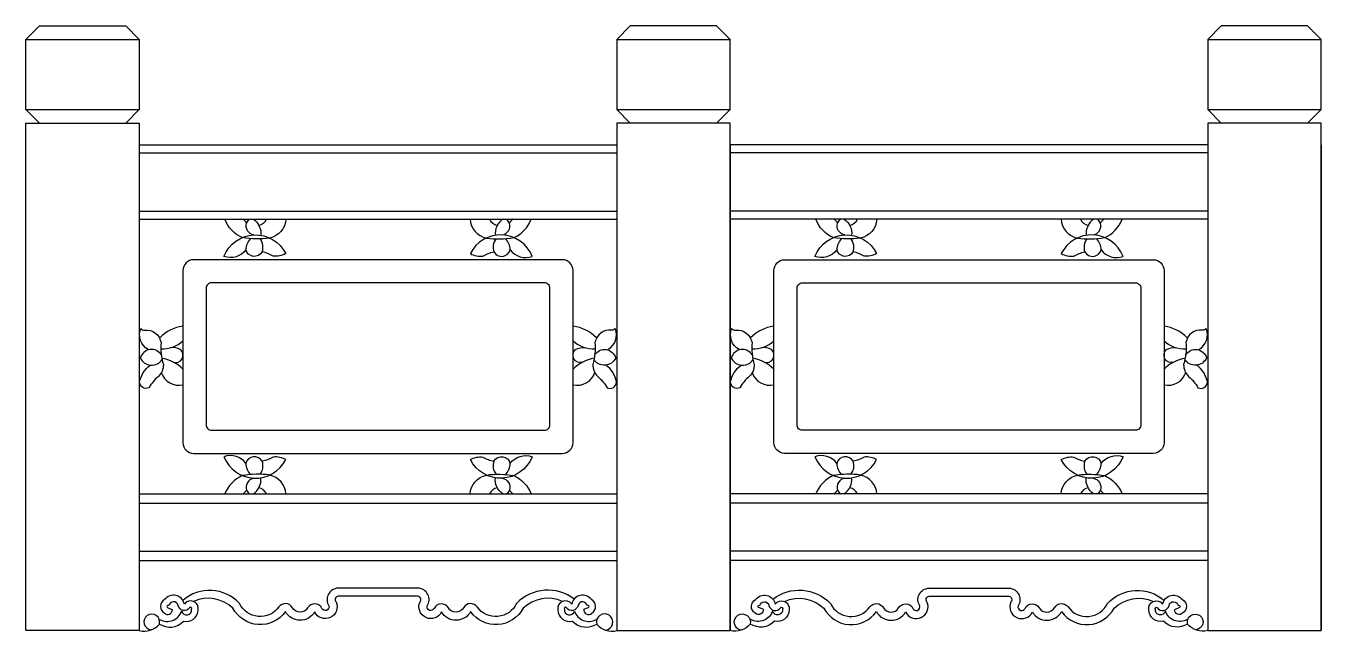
# Model space of a CAD drawing. Extents: x 2955 to 5355, y 5456 to 6577.
import ezdxf

# ---------------------------------------------------------------- set-up
doc = ezdxf.new("R2010")
doc.units = 0
doc.header["$LTSCALE"] = 0.85
doc.header["$MEASUREMENT"] = 0
for name, color, linetype in [('3', 3, 'CONTINUOUS'), ('4', 4, 'CONTINUOUS'), ('7', 7, 'CONTINUOUS')]:
    doc.layers.add(name, color=color, linetype=linetype)

msp = doc.modelspace()

# ---------------------------------------------------------------- linework, layer by layer
at = {"layer": '3'}
for p, q in [((3165.2, 6341.6), (4050.2, 6341.6)), ((5145.2, 6341.6), (4260.2, 6341.6)), ((3165.2, 6233.6), (4050.2, 6233.6)), ((5145.2, 6233.6), (4260.2, 6233.6)), ((3165.2, 5692.6), (4050.2, 5692.6)), ((5145.2, 5692.6), (4260.2, 5692.6)), ((3165.2, 5603.6), (4050.2, 5603.6)), ((5145.2, 5603.6), (4260.2, 5603.6)), ((3217.7, 5499.3), (3226.6, 5495)), ((3989, 5496.4), (3997.7, 5499.3)), ((4321.5, 5496.4), (4312.7, 5499.3)), ((5092.7, 5499.3), (5083.8, 5495))]:
    msp.add_line(p, q, dxfattribs=at)
for points in [[(3436.9, 6218.6, -0.343636), (3406.9, 6183.7, -0.078095), (3356.2, 6184.5, -0.201466), (3324, 6218.6, -0.201466)], [(3377.7, 6189.4, -0.442657), (3363.9, 6211.2, -0.069857), (3369.4, 6218.6)], [(3376.2, 6218.6, -0.144964), (3387.7, 6205.3, -0.155097), (3390.3, 6188.7, -0.155097)], [(3778.5, 6218.6, 0.343636), (3808.6, 6183.7, 0.078095), (3859.2, 6184.5, 0.201466), (3891.4, 6218.6, 0.201466)], [(3839.3, 6218.6, 0.144964), (3827.7, 6205.3, 0.155097), (3825.1, 6188.7, 0.155097)], [(3837.7, 6189.4, 0.442657), (3851.5, 6211.2, 0.069857), (3846, 6218.6)], [(4531.9, 6218.6, -0.343636), (4501.9, 6183.7, -0.078095), (4451.2, 6184.5, -0.201466), (4419, 6218.6, -0.201466)], [(4472.7, 6189.4, -0.442657), (4458.9, 6211.2, -0.069857), (4464.4, 6218.6)], [(4471.2, 6218.6, -0.144964), (4482.7, 6205.3, -0.155097), (4485.3, 6188.7, -0.155097)], [(4873.5, 6218.6, 0.343636), (4903.6, 6183.7, 0.078095), (4954.2, 6184.5, 0.201466), (4986.4, 6218.6, 0.201466)], [(4934.3, 6218.6, 0.144964), (4922.7, 6205.3, 0.155097), (4920.1, 6188.7, 0.155097)], [(4932.7, 6189.4, 0.442657), (4946.5, 6211.2, 0.069857), (4941, 6218.6)], [(3362.8, 6161.9, -0.332528), (3322.2, 6149.7, -0.648525), (3436.6, 6154.8, -0.151567), (3413.5, 6150.2, 0.081472), (3393.1, 6158, -0.671665), (3362.8, 6161.9)], [(3852.7, 6161.9, 0.332528), (3893.3, 6149.7, 0.648525), (3778.8, 6154.8, 0.151567), (3802, 6150.2, -0.081472), (3822.3, 6158, 0.671665), (3852.7, 6161.9)], [(4457.8, 6161.9, -0.332528), (4417.2, 6149.7, -0.648525), (4531.6, 6154.8, -0.151567), (4508.5, 6150.2, 0.081472), (4488.1, 6158, -0.671665), (4457.8, 6161.9)], [(4947.7, 6161.9, 0.332528), (4988.3, 6149.7, 0.648525), (4873.8, 6154.8, 0.151567), (4897, 6150.2, -0.081472), (4917.3, 6158, 0.671665), (4947.7, 6161.9)], [(3181.6, 5977, -0.369559), (3168, 6016.4, 0.314909), (3175.4, 6013.2, -0.392904), (3205.7, 5990.2, 0.094556), (3210, 5949.4, -0.20002), (3200.7, 5927.1, 0.095654), (3183.4, 5906.4, -0.569663), (3165.9, 5917, -0.193162), (3185.6, 5948.2)], [(4033.8, 5977, 0.369559), (4047.4, 6016.4, -0.314909), (4040.1, 6013.2, 0.392904), (4009.7, 5990.2, -0.094556), (4005.5, 5949.4, 0.20002), (4014.8, 5927.1, -0.095654), (4032, 5906.4, 0.569663), (4049.5, 5917, 0.193162), (4029.9, 5948.2)], [(4276.6, 5977, -0.369559), (4263, 6016.4, 0.314909), (4270.4, 6013.2, -0.392904), (4300.7, 5990.2, 0.094556), (4305, 5949.4, -0.20002), (4295.7, 5927.1, 0.095654), (4278.4, 5906.4, -0.569663), (4260.9, 5917, -0.193162), (4280.6, 5948.2)], [(5128.8, 5977, 0.369559), (5142.4, 6016.4, -0.314909), (5135.1, 6013.2, 0.392904), (5104.7, 5990.2, -0.094556), (5100.5, 5949.4, 0.20002), (5109.8, 5927.1, -0.095654), (5127, 5906.4, 0.569663), (5144.5, 5917, 0.193162), (5124.9, 5948.2)], [(3206.2, 5967.2, 0.647962), (3167.3, 5961.6, 0.597523), (3208, 5958.9, 0.597523)], [(3228.3, 5953.8, 0.817574), (3241.7, 5977.4, 0.169041), (3223.2, 5980.3)], [(3987.1, 5953.8, -0.817574), (3973.7, 5977.4, -0.169041), (3992.2, 5980.3)], [(4009.2, 5967.2, -0.647962), (4048.1, 5961.6, -0.597523), (4007.4, 5958.9, -0.597523)], [(4301.2, 5967.2, 0.647962), (4262.3, 5961.6, 0.597523), (4303, 5958.9, 0.597523)], [(4323.3, 5953.8, 0.817574), (4336.7, 5977.4, 0.169041), (4318.2, 5980.3)], [(5082.1, 5953.8, -0.817574), (5068.7, 5977.4, -0.169041), (5087.2, 5980.3)], [(5104.2, 5967.2, -0.647962), (5143.1, 5961.6, -0.597523), (5102.4, 5958.9, -0.597523)], [(3362.8, 5766.3, 0.332528), (3322.2, 5778.5, 0.648525), (3436.6, 5773.4, 0.151567), (3413.5, 5778, -0.081472), (3393.1, 5770.2, 0.671665), (3362.8, 5766.3)], [(3852.7, 5766.3, -0.332528), (3893.3, 5778.5, -0.648525), (3778.8, 5773.4, -0.151567), (3802, 5778, 0.081472), (3822.3, 5770.2, -0.671665), (3852.7, 5766.3)], [(4457.8, 5766.3, 0.332528), (4417.2, 5778.5, 0.648525), (4531.6, 5773.4, 0.151567), (4508.5, 5778, -0.081472), (4488.1, 5770.2, 0.671665), (4457.8, 5766.3)], [(4947.7, 5766.3, -0.332528), (4988.3, 5778.5, -0.648525), (4873.8, 5773.4, -0.151567), (4897, 5778, 0.081472), (4917.3, 5770.2, -0.671665), (4947.7, 5766.3)], [(3436.9, 5709.6, 0.343636), (3406.9, 5744.6, 0.078095), (3356.2, 5743.7, 0.201466), (3324, 5709.6, 0.201466)], [(3377.7, 5738.9, 0.442657), (3363.9, 5717, 0.069857), (3369.4, 5709.6)], [(3376.2, 5709.6, 0.144964), (3387.7, 5723, 0.155097), (3390.3, 5739.6, 0.155097)], [(3778.5, 5709.6, -0.343636), (3808.6, 5744.6, -0.078095), (3859.2, 5743.7, -0.201466), (3891.4, 5709.6, -0.201466)], [(3839.3, 5709.6, -0.144964), (3827.7, 5723, -0.155097), (3825.1, 5739.6, -0.155097)], [(3837.7, 5738.9, -0.442657), (3851.5, 5717, -0.069857), (3846, 5709.6)], [(4531.9, 5709.6, 0.343636), (4501.9, 5744.6, 0.078095), (4451.2, 5743.7, 0.201466), (4419, 5709.6, 0.201466)], [(4472.7, 5738.9, 0.442657), (4458.9, 5717, 0.069857), (4464.4, 5709.6)], [(4471.2, 5709.6, 0.144964), (4482.7, 5723, 0.155097), (4485.3, 5739.6, 0.155097)], [(4873.5, 5709.6, -0.343636), (4903.6, 5744.6, -0.078095), (4954.2, 5743.7, -0.201466), (4986.4, 5709.6, -0.201466)], [(4934.3, 5709.6, -0.144964), (4922.7, 5723, -0.155097), (4920.1, 5739.6, -0.155097)], [(4932.7, 5738.9, -0.442657), (4946.5, 5717, -0.069857), (4941, 5709.6)], [(3971.3, 5515, 0.377126), (3864.5, 5507, -0.57326), (3791.5, 5500.3, 0.549442), (3766.2, 5498.9, -0.579034), (3738.1, 5498.6, 0.599304), (3711.7, 5497.5, -0.904658), (3698.7, 5502.2, 0.586407), (3681.8, 5535.1), (3533.7, 5535.1, 0.586407), (3516.7, 5502.2, -0.904658), (3503.8, 5497.5, 0.599304), (3477.3, 5498.6, -0.579034), (3449.2, 5498.9, 0.549442), (3423.9, 5500.3, -0.57326), (3351, 5507, 0.4008), (3246.1, 5512.5, 0.273051)], [(4339.2, 5515, -0.377126), (4446, 5507, 0.57326), (4518.9, 5500.3, -0.549442), (4544.2, 5498.9, 0.579034), (4572.3, 5498.6, -0.599304), (4598.8, 5497.5, 0.904658), (4611.7, 5502.2, -0.586407), (4628.7, 5535.1), (4776.8, 5535.1, -0.586407), (4793.7, 5502.2, 0.904658), (4806.7, 5497.5, -0.599304), (4833.1, 5498.6, 0.579034), (4861.2, 5498.9, -0.549442), (4886.5, 5500.3, 0.57326), (4959.5, 5507, -0.4008), (5064.4, 5512.5, -0.273051)], [(3203.3, 5477.1, 0.476676), (3243.8, 5492.8, 0.9747), (3262.3, 5496.3, 0.992047), (3258.6, 5498.8, -0.656411), (3237.1, 5503.2, 0.832146), (3220.3, 5502.8, 1.113473), (3217.7, 5499.3, 1.113473)], [(3997.7, 5499.3, 1.113473), (3995.1, 5502.8, 0.832146), (3978.4, 5503.2, -0.656411), (3956.8, 5498.8, 0.992047), (3953.2, 5496.3, 0.9747), (3971.7, 5492.8, 0.476676), (4012.1, 5477.1, 0.528293)], [(4312.7, 5499.3, -1.113473), (4315.3, 5502.8, -0.832146), (4332.1, 5503.2, 0.656411), (4353.6, 5498.8, -0.992047), (4357.3, 5496.3, -0.9747), (4338.8, 5492.8, -0.476676), (4298.3, 5477.1, -0.528293)], [(5107.1, 5477.1, -0.476676), (5066.7, 5492.8, -0.9747), (5048.2, 5496.3, -0.992047), (5051.8, 5498.8, 0.656411), (5073.4, 5503.2, -0.832146), (5090.1, 5502.8, -1.113473), (5092.7, 5499.3, -1.113473)]]:
    msp.add_lwpolyline(points, format="xyb", dxfattribs=at)
for points in [[(3299.2, 5827.6), (3916.2, 5827.6, 0.414214), (3926.2, 5837.6), (3926.2, 6090.6, 0.414214), (3916.2, 6100.6), (3299.2, 6100.6, 0.414214), (3289.2, 6090.6), (3289.2, 5837.6, 0.414214)], [(5011.2, 5827.6), (4394.2, 5827.6, -0.414214), (4384.2, 5837.6), (4384.2, 6090.6, -0.414214), (4394.2, 6100.6), (5011.2, 6100.6, -0.414214), (5021.2, 6090.6), (5021.2, 5837.6, -0.414214)]]:
    msp.add_lwpolyline(points, format="xyb", close=True, dxfattribs=at)
for centre, radius, start, end in [((3349.6, 6204.9), 15.6, 23.9771, 61.5612), ((3382.2, 6227.4), 20.8, 282.766, 334.9576), ((3833.2, 6227.4), 20.8, 205.0424, 257.234), ((3865.8, 6204.9), 15.6, 118.4388, 156.0229), ((4444.6, 6204.9), 15.6, 23.9771, 61.5612), ((4477.2, 6227.4), 20.8, 282.766, 334.9576), ((4928.2, 6227.4), 20.8, 205.0424, 257.234), ((4960.8, 6204.9), 15.6, 118.4388, 156.0229), ((3394.7, 6160.7), 32, 136.7912, 177.8225), ((3369, 6166.4), 25.5, 340.7284, 38.0775), ((3846.4, 6166.4), 25.5, 141.9225, 199.2716), ((3820.7, 6160.7), 32, 2.1775, 43.2088), ((4489.7, 6160.7), 32, 136.7912, 177.8225), ((4464, 6166.4), 25.5, 340.7284, 38.0775), ((4941.4, 6166.4), 25.5, 141.9225, 199.2716), ((4915.7, 6160.7), 32, 2.1775, 43.2088), ((3254.6, 5948.8), 71.9, 96.7218, 135.768), ((3960.8, 5948.8), 71.9, 44.232, 83.2782), ((4349.6, 5948.8), 71.9, 96.7218, 135.768), ((5055.8, 5948.8), 71.9, 44.232, 83.2782), ((3209.3, 6032.6), 54.1, 265.867, 313.0452), ((4006.2, 6032.6), 54.1, 226.9548, 274.133), ((4304.3, 6032.6), 54.1, 265.867, 313.0452), ((5101.2, 6032.6), 54.1, 226.9548, 274.133), ((3195.6, 5891), 70.8, 44.4068, 80.5993), ((4019.8, 5891), 70.8, 99.4007, 135.5932), ((4290.6, 5891), 70.8, 44.4068, 80.5993), ((5114.8, 5891), 70.8, 99.4007, 135.5932), ((3238.3, 5944.8), 33.8, 197.9937, 283.6226), ((3977.2, 5944.8), 33.8, 256.3774, 342.0063), ((4333.3, 5944.8), 33.8, 197.9937, 283.6226), ((5072.2, 5944.8), 33.8, 256.3774, 342.0063), ((3394.7, 5767.5), 32, 182.1775, 223.2088), ((3369, 5761.8), 25.5, 321.9225, 19.2716), ((3846.4, 5761.8), 25.5, 160.7284, 218.0775), ((3820.7, 5767.5), 32, 316.7912, 357.8225), ((4489.7, 5767.5), 32, 182.1775, 223.2088), ((4464, 5761.8), 25.5, 321.9225, 19.2716), ((4941.4, 5761.8), 25.5, 160.7284, 218.0775), ((4915.7, 5767.5), 32, 316.7912, 357.8225), ((3349.6, 5723.4), 15.6, 298.4388, 336.0229), ((3382.2, 5700.8), 20.8, 25.0424, 77.234), ((3833.2, 5700.8), 20.8, 102.766, 154.9576), ((3865.8, 5723.4), 15.6, 203.9771, 241.5612), ((4444.6, 5723.4), 15.6, 298.4388, 336.0229), ((4477.2, 5700.8), 20.8, 25.0424, 77.234), ((4928.2, 5700.8), 20.8, 102.766, 154.9576), ((4960.8, 5723.4), 15.6, 203.9771, 241.5612)]:
    msp.add_arc(centre, radius, start, end, dxfattribs=at)
at = {"layer": '4'}
for p, q in [((2980.2, 6396.6), (3140.2, 6396.6)), ((4235.2, 6396.6), (4075.2, 6396.6)), ((5330.2, 6396.6), (5170.2, 6396.6)), ((3165.2, 6356.6), (4050.2, 6356.6)), ((5145.2, 6356.6), (4260.2, 6356.6)), ((3165.2, 6218.6), (4050.2, 6218.6)), ((5145.2, 6218.6), (4260.2, 6218.6)), ((3165.2, 5709.6), (4050.2, 5709.6)), ((5145.2, 5709.6), (4260.2, 5709.6)), ((3165.2, 5586.6), (4050.2, 5586.6)), ((5145.2, 5586.6), (4260.2, 5586.6))]:
    msp.add_line(p, q, dxfattribs=at)
msp.add_lwpolyline([(2955.2, 5456.6), (2955.2, 6396.6), (2980.2, 6396.6), (2955.2, 6421.6), (2955.2, 6551.6), (2980.2, 6576.6), (3140.2, 6576.6), (3165.2, 6551.6), (3165.2, 6421.6), (3140.2, 6396.6), (3165.2, 6396.6), (3165.2, 5456.6)], close=True, dxfattribs=at)
for points in [[(4260.2, 6356.6), (4260.2, 5456.6), (4260.2, 6396.6), (4235.2, 6396.6), (4260.2, 6421.6), (4260.2, 6551.6), (4235.2, 6576.6), (4075.2, 6576.6), (4050.2, 6551.6), (4050.2, 6421.6), (4075.2, 6396.6), (4050.2, 6396.6), (4050.2, 5456.6), (4260.2, 5456.6)], [(5355.2, 6356.6), (5355.2, 5456.6), (5355.2, 6396.6), (5330.2, 6396.6), (5355.2, 6421.6), (5355.2, 6551.6), (5330.2, 6576.6), (5170.2, 6576.6), (5145.2, 6551.6), (5145.2, 6421.6), (5170.2, 6396.6), (5145.2, 6396.6), (5145.2, 5456.6), (5355.2, 5456.6)]]:
    msp.add_lwpolyline(points, dxfattribs=at)
at = {"layer": '7'}
for p, q in [((2955.2, 6551.6), (3165.2, 6551.6)), ((4050.2, 6551.6), (4260.2, 6551.6)), ((5145.2, 6551.6), (5355.2, 6551.6)), ((2955.2, 6421.6), (3165.2, 6421.6)), ((4050.2, 6421.6), (4260.2, 6421.6)), ((5145.2, 6421.6), (5355.2, 6421.6))]:
    msp.add_line(p, q, dxfattribs=at)
for points in [[(3266.2, 5784.6), (3949.2, 5784.6, 0.414214), (3969.2, 5804.6), (3969.2, 6123.6, 0.414214), (3949.2, 6143.6), (3266.2, 6143.6, 0.414214), (3246.2, 6123.6), (3246.2, 5804.6, 0.414214)], [(5044.2, 5784.6), (4361.2, 5784.6, -0.414214), (4341.2, 5804.6), (4341.2, 6123.6, -0.414214), (4361.2, 6143.6), (5044.2, 6143.6, -0.414214), (5064.2, 6123.6), (5064.2, 5804.6, -0.414214)]]:
    msp.add_lwpolyline(points, format="xyb", close=True, dxfattribs=at)
for points in [[(3202.5, 5468.7, 0.369113), (3247.2, 5474.1, 0.497872), (3274.4, 5494.8, 0.809122), (3248.8, 5505.7, 0.64437), (3212.3, 5513.9, 0.596323), (3211.8, 5488.8, 0.666095), (3226.6, 5495, 0.666095)], [(3949.4, 5510.6, 0.30476), (3876.8, 5498.1, -0.556792), (3779.3, 5491.6, -0.579034), (3725.2, 5491, -0.988288), (3685.5, 5509.6, 0.641946), (3681.4, 5520.1), (3534, 5520.1, 0.641946), (3529.9, 5509.6, -0.988288), (3490.3, 5491, -0.579034), (3436.1, 5491.6, -0.556792), (3338.7, 5498.1, 0.30476), (3266, 5510.6, 0.264023)], [(3989, 5496.4, 0.727195), (4003.7, 5488.8, 0.596323), (4003.1, 5513.9, 0.64437), (3966.6, 5505.7, 0.809122), (3941, 5494.8, 0.497872), (3968.3, 5474.1, 0.369113), (4012.9, 5468.7, 0.369113)], [(4321.5, 5496.4, -0.727195), (4306.8, 5488.8, -0.596323), (4307.3, 5513.9, -0.64437), (4343.8, 5505.7, -0.809122), (4369.4, 5494.8, -0.497872), (4342.2, 5474.1, -0.369113), (4297.5, 5468.7, -0.369113)], [(4361, 5510.6, -0.30476), (4433.7, 5498.1, 0.556792), (4531.1, 5491.6, 0.579034), (4585.3, 5491, 0.988288), (4624.9, 5509.6, -0.641946), (4629, 5520.1), (4776.4, 5520.1, -0.641946), (4780.5, 5509.6, 0.988288), (4820.2, 5491, 0.579034), (4874.3, 5491.6, 0.556792), (4971.8, 5498.1, -0.30476), (5044.4, 5510.6, -0.264023)], [(5107.9, 5468.7, -0.369113), (5063.3, 5474.1, -0.497872), (5036, 5494.8, -0.809122), (5061.6, 5505.7, -0.64437), (5098.1, 5513.9, -0.596323), (5098.7, 5488.8, -0.666095), (5083.8, 5495, -0.666095)], [(3165.2, 5456.6, 0.280343), (3202.5, 5468.7, 2.763834), (3187.2, 5458, 1.086677)], [(4029.9, 5457.4, 2.571686), (4012.9, 5468.7, 0.280343), (4050.2, 5456.6, 0.280343)], [(4280.6, 5457.4, -2.571686), (4297.5, 5468.7, -0.280343), (4260.2, 5456.6, -0.280343)], [(5145.2, 5456.6, -0.280343), (5107.9, 5468.7, -2.763834), (5123.2, 5458, -1.086677)]]:
    msp.add_lwpolyline(points, format="xyb", dxfattribs=at)

doc.saveas('drawing.dxf')
